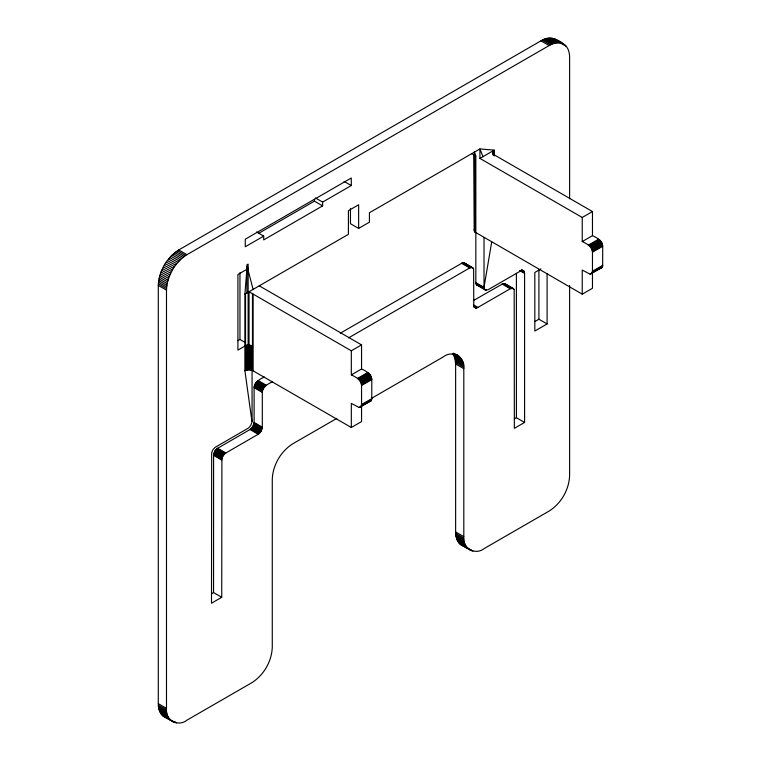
<?xml version="1.0" encoding="UTF-8"?>
<svg xmlns="http://www.w3.org/2000/svg" width="761" height="761" viewBox="0 0 761 761"><rect width="100%" height="100%" fill="white"/><g stroke="black" fill="none" stroke-linecap="round" stroke-linejoin="round"><path stroke-width="1.14" d="M350.46 208.333L350.46 223.696L358.64 228.414L358.64 204.785L348.414 210.692L348.414 234.321L245.537 293.765L245.537 370.464L244.909 370.778L252.034 421.955L250.664 425.646L248.562 427.967L215.011 447.43L212.918 449.751L211.672 452.709L211.501 603.197L221.736 597.29L221.898 458.617L223.144 455.658L225.246 453.337L258.217 434.255L260.89 431.554L262.307 427.168L262.307 392.4C262.383 386.778 268.195 383.801 272.562 381.756M247.401 369.38L245.537 370.464L246.231 370.207L246.231 346.322L250.236 345.989L252.471 346.578L252.471 370.464L351.316 427.492L361.551 421.584L361.551 405.518M246.231 370.207L246.983 370.008L246.983 346.122M246.983 370.008L248.59 369.808L248.59 345.922M252.471 370.464L251.025 370.008L251.025 346.122M474.503 231.544L474.151 153.912L474.265 231.078L474.845 231.972L582.241 294.165L592.467 288.257L592.467 272.191M474.845 231.972L474.503 154.844M492.919 154.864L492.919 151.325L494.25 150.126L494.25 156.024M493.261 154.426L493.261 150.887M166.307 717.747C160.419 715.958 158.164 709.223 158.298 703.621L158.298 285.394C158.83 271.277 166.811 257.465 178.759 249.95L540.957 40.837C548.177 35.738 557.471 38.573 563.616 44.128C568.144 46.792 569.637 52.442 569.608 57.379L569.608 198.773M336.8 418.388L292.738 443.825C280.79 451.34 272.809 465.152 272.276 479.268L272.276 647.269C271.744 661.376 263.772 675.197 251.815 682.712L186.949 720.163C177.95 727.449 164.671 719.782 166.488 708.348L166.488 290.122C167.02 276.005 174.992 262.193 186.949 254.678L549.138 45.565C553.409 43.073 559.04 41.541 563.616 44.128M221.736 597.29L213.546 592.562L213.594 454.621L214.963 450.931L217.056 448.61L250.027 429.527L252.709 426.826L254.117 422.441L254.117 387.682C254.203 382.06 260.015 379.073 264.371 377.037M360.552 407.087L361.551 404.567L361.551 385.523C361.465 379.91 355.682 376.923 351.316 374.888L351.316 350.792L249.028 291.729L249.028 344.543L252.471 346.578L252.471 293.765M370.778 401.18L371.787 398.659L371.787 379.615C371.701 374.003 365.908 371.016 361.551 368.98L351.316 374.888M591.468 273.77L592.467 271.249L592.467 252.205C592.391 246.593 586.598 243.606 582.241 241.57L582.241 217.465L479.925 158.402L479.925 148.947L494.25 150.126M600.819 268.233L602.056 267.52L602.655 265.989L602.702 246.298C602.617 240.685 596.824 237.698 592.467 235.663L582.241 241.57M244.909 370.778L244.909 294.079L247.106 266.493L248.143 268.585L237.917 274.493L237.917 350.108L248.143 344.2L248.143 264.105L246.887 264.838L246.887 292.947M491.692 241.96L484.015 287.354L485.014 289.865M474.151 230.136L474.503 229.204M492.919 151.325L492.681 153.199L494.25 154.854L592.467 211.558L592.467 235.663M249.028 344.543L245.537 346.578L246.231 346.322M258.559 233.418L314.445 201.151L322.626 205.879L322.626 202.093L351.278 185.551L351.278 177.998L245.28 239.192L245.28 246.754L263.696 236.119L263.696 239.905L322.626 205.879M358.64 228.414L369.427 222.193L369.427 212.747L479.925 148.947L482.988 156.623L479.925 158.402M237.917 340.652L239.962 339.473L245.071 342.421M340.348 333.166L462.659 262.745L464.191 262.83L472.781 267.786L473.618 269.071L473.78 305.075L475.197 307.825L477.879 307.434L510.26 288.742L512.943 288.343M348.538 337.894L469.689 267.948L472.372 267.549M351.316 350.792L361.551 344.885L361.551 368.98M582.241 217.465L592.467 211.558M473.742 300.376L503.23 283.539L504.762 283.615L513.352 288.581L514.189 289.865L514.35 428.348L524.586 422.441L524.586 273.38L523.939 271.201L521.542 269.679M540.957 268.89L534.821 272.438L534.821 331.035L547.092 323.948L547.092 273.551M357.461 378.436L367.687 372.529M588.377 245.118L598.612 239.211M358.041 378.816L368.276 372.909M588.957 245.499L599.192 239.591M358.612 379.292L368.847 373.385M589.528 245.974L599.763 240.067M359.154 379.844L369.389 373.936M590.079 246.526L600.305 240.619M359.668 380.462L369.903 374.555M590.593 247.144L600.819 241.237M360.143 381.137L370.369 375.23M591.059 247.82L601.285 241.912M360.552 381.851L370.778 375.944M591.468 248.533L601.704 242.626M360.904 382.593L371.13 376.685M591.82 249.275L602.056 243.368M361.18 383.344L371.416 377.437M592.096 250.027L602.332 244.119M361.389 384.096L371.615 378.188M592.305 250.778L602.531 244.871M361.513 384.828L371.739 378.921M592.429 251.51L602.655 245.603M361.551 385.523L371.787 379.615M592.467 252.205L602.702 246.298M371.634 398.279L443.349 356.871C452.348 349.584 465.627 357.251 463.81 368.685L463.81 536.686C461.994 548.12 475.283 555.787 484.272 548.5L549.138 511.05C561.095 503.535 569.076 489.723 569.608 475.606L569.608 285.499M361.551 404.567L371.787 398.659M592.467 271.249L602.702 265.342M361.513 405.213L371.739 399.306M592.429 271.896L602.655 265.989M361.389 405.803L371.615 399.896M592.305 272.486L602.531 266.578M351.316 427.492L351.316 403.387L359.154 407.487L371.416 400.41M582.241 294.165L582.241 270.069L590.079 274.169L602.332 267.092M359.154 407.487L371.13 400.838M590.079 274.169L602.056 267.52M534.821 321.58L538.912 319.22L547.092 323.948M211.501 593.751L213.546 592.562M514.35 418.902L516.405 417.713L524.586 422.441M482.988 156.623L493.708 150.488L493.708 155.206M244.909 294.079L245.537 293.765M370.369 401.418L368.847 401.494M485.432 290.112L488.105 289.713L520.495 271.021L523.178 270.621M248.59 369.808L251.025 370.008M478.222 285.546L477.242 285.385M463.63 546.084L464.724 546.36M462.593 545.704C457.39 543.411 455.554 537.228 455.63 531.958L455.63 363.958L454.926 358.25L452.881 353.732L461.071 358.46M471.734 153.674L475.834 156.034L475.834 282.626L476.833 285.147M554.446 38.916L564.529 44.728M553.418 38.526L565.375 45.432M552.324 38.259L566.155 46.24M551.192 38.098L559.373 42.825M550.003 38.05L558.193 42.778M548.786 38.117L556.976 42.844M547.53 38.297L555.72 43.025M546.255 38.583L554.436 43.31M544.952 38.992L553.133 43.71M543.63 39.496L551.811 44.224M542.298 40.114L550.479 44.842M540.957 40.837L549.138 45.565M521.894 270.022L523.939 271.201M522.17 270.45L524.215 271.629M521.352 270.374L524.424 272.143M520.448 270.364L524.548 272.733M519.468 270.421L524.586 273.38M344.115 181.422L351.278 185.551M504.286 283.482L513.704 288.923M503.782 283.453L513.989 289.351M503.23 283.539L511.411 288.267M502.66 283.72L510.84 288.448M502.079 284.015L510.26 288.742M463.715 262.688L473.133 268.129M463.202 262.669L471.392 267.387M462.659 262.745L470.84 267.472M462.089 262.935L470.269 267.653M461.508 263.22L469.689 267.948M475.834 282.626L484.015 287.354L484.015 237.48M475.872 283.273L484.053 288M475.996 283.863L484.177 288.59M476.196 284.376L486.412 290.264M476.481 284.804L485.899 290.245M315.463 197.965L322.626 202.093M473.78 305.075L477.879 307.434M474.227 305.951L477.29 307.72M473.656 306.141L476.719 307.91M474.132 306.807L476.177 307.986M473.618 306.778L475.663 307.967M256.533 231.981L263.696 236.119M455.772 354.255L457.818 355.435M455.668 354.265L458.731 356.043M453.442 353.199L459.587 356.747M453.204 353.418L460.367 357.546M453.518 354.731L461.699 359.458M454.07 355.815L462.25 360.543M454.536 356.995L462.726 361.722M454.926 358.25L463.116 362.978M455.23 359.582L463.42 364.3M455.449 360.98L463.639 365.699M455.582 362.445L463.772 367.163M455.63 363.958L463.81 368.685M259.235 285.813L361.551 344.885M178.759 249.95L186.949 254.678M177.427 250.769L185.608 255.496M176.095 251.691L184.276 256.419M174.773 252.709L182.954 257.437M173.47 253.813L181.651 258.54M172.186 255.002L180.367 259.729M170.93 256.267L179.12 260.994M169.713 257.608L177.893 262.336M168.533 259.025L176.714 263.744M167.391 260.5L175.582 265.218M166.307 262.022L174.488 266.75M165.27 263.601L173.451 268.329M164.29 265.228L172.481 269.946M163.377 266.883L171.558 271.61M162.531 268.566L170.711 273.294M161.751 270.279L169.931 274.997M161.037 271.991L169.227 276.719M160.409 273.722L168.59 278.45M159.858 275.453L168.038 280.181M159.382 277.175L167.572 281.893M158.992 278.878L167.182 283.596M158.697 280.552L166.878 285.28M158.478 282.207L166.659 286.935M158.345 283.824L166.526 288.552M158.298 285.394L166.488 290.122M258.217 380.586L266.398 385.313M257.627 380.976L265.817 385.703M257.056 381.451L265.247 386.169M256.514 381.993L264.695 386.721M256 382.621L264.181 387.339M255.534 383.287L263.715 388.015M255.116 384.01L263.306 388.728M254.773 384.752L262.954 389.47M254.488 385.504L262.678 390.231M254.288 386.255L262.469 390.973M254.164 386.978L262.345 391.706M254.117 387.682L262.307 392.4M455.63 531.958L463.81 536.686M455.668 533.48L463.858 538.208M455.801 534.945L463.991 539.673M456.02 536.343L464.2 541.071M456.324 537.675L464.505 542.403M456.714 538.931L464.895 543.658M254.117 422.441L262.307 427.168M457.18 540.101L465.371 544.828M254.079 423.145L262.26 427.863M457.732 541.195L465.922 545.922M253.955 423.867L262.136 428.595M458.369 542.193L466.55 546.921M253.746 424.619L261.936 429.347M459.073 543.097L468.814 548.719M470.859 549.899L472.904 551.078M459.853 543.906L471.82 550.812M460.7 544.61L470.783 550.431M253.47 425.37L261.66 430.098M253.118 426.112L261.308 430.84M252.709 426.826L260.89 431.554M252.243 427.501L260.424 432.229M251.729 428.12L259.91 432.847M251.178 428.671L259.368 433.399M250.607 429.147L258.797 433.875M250.027 429.527L258.217 434.255M217.646 448.229L225.827 452.957M217.056 448.61L225.246 453.337M216.485 449.085L224.676 453.813M215.943 449.637L224.124 454.365M215.43 450.255L223.61 454.983M214.963 450.931L223.144 455.658M214.545 451.644L222.735 456.372M214.202 452.386L222.383 457.114M213.917 453.137L222.107 457.865M213.717 453.889L221.898 458.617M213.594 454.621L221.774 459.349M213.546 455.316L221.736 460.044M158.298 703.621L166.488 708.348M158.345 705.143L166.526 709.87M158.478 706.608L166.659 711.326M158.697 708.006L166.878 712.734M158.992 709.338L167.182 714.056M159.382 710.593L167.572 715.311M159.858 711.763L168.038 716.491M160.409 712.857L168.59 717.575M161.037 713.856L169.227 718.574M174.669 721.723L176.714 722.902M161.751 714.76L169.931 719.487M172.509 720.971L175.582 722.741M162.531 715.568L174.488 722.474M163.377 716.272L173.451 722.084M555.425 39.401L557.975 41.513M474.845 155.273L475.292 232.371M464.6 263.068L465.228 263.829M505.799 284.624L506.008 285.137M474.341 151.743L475.834 156.034M247.106 266.493L253.099 289.351M538.912 269.993L538.912 319.22M516.405 273.389L516.405 417.713M314.445 199.258L314.445 201.151M253.099 294.079L253.099 370.778M252.072 369.018L252.072 421.261M251.777 346.322L251.777 370.207M250.236 345.989L250.236 369.875M249.418 345.922L249.418 369.808M247.772 345.989L247.772 369.875M239.962 272.752L239.962 339.473"/></g></svg>
